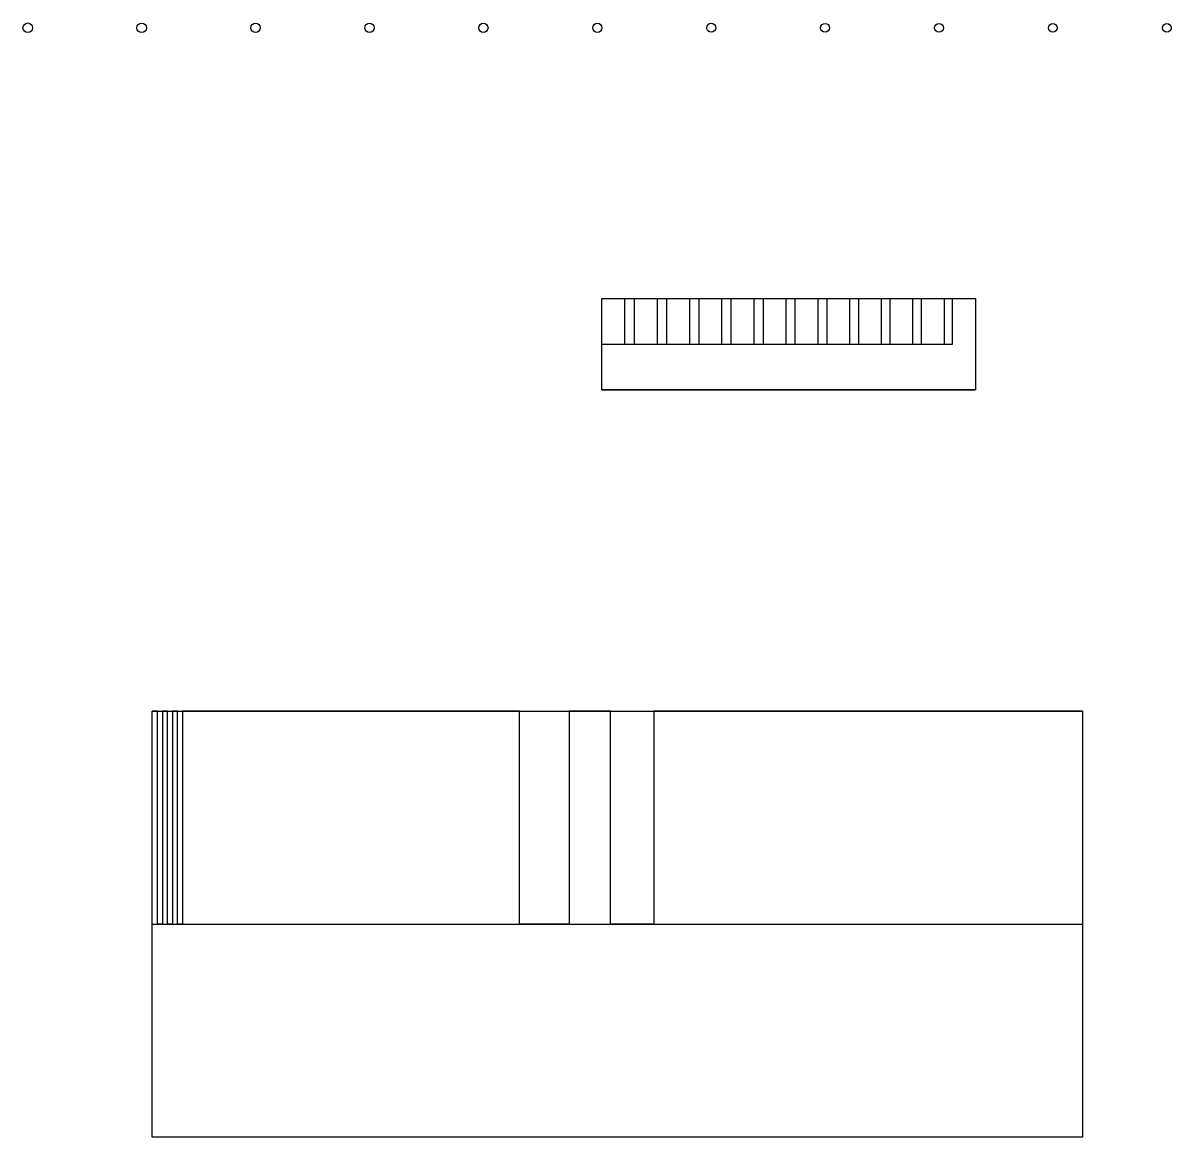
# Model space of a CAD drawing. Header units: millimetres. Extents: x -2 to 502, y -487 to 2.
import ezdxf

# ---------------------------------------------------------------- set-up
doc = ezdxf.new("R2010")
doc.units = ezdxf.units.MM
doc.layers.get('0').update_dxf_attribs({"linetype": 'CONTINUOUS'})

msp = doc.modelspace()

# ---------------------------------------------------------------- linework, layer by layer
for p, q in [((252, -118.86), (262, -118.86)), ((262, -118.86), (262, -138.86)), ((266.25, -118.86), (266.25, -138.86)), ((266.25, -118.86), (276.25, -118.86)), ((276.25, -118.86), (276.25, -138.86)), ((280.45, -118.86), (280.45, -138.86)), ((280.45, -118.86), (290.45, -118.86)), ((290.45, -118.86), (290.45, -138.86)), ((294.6, -118.86), (294.6, -138.86)), ((294.6, -118.86), (304.6, -118.86)), ((304.6, -118.86), (304.6, -138.86)), ((308.7, -118.86), (308.7, -138.86)), ((308.7, -118.86), (318.7, -118.86)), ((318.7, -118.86), (318.7, -138.86)), ((322.75, -118.86), (322.75, -138.86)), ((322.75, -118.86), (332.75, -118.86)), ((332.75, -118.86), (332.75, -138.86)), ((336.75, -118.86), (336.75, -138.86)), ((336.75, -118.86), (346.75, -118.86)), ((346.75, -118.86), (346.75, -138.86)), ((350.7, -118.86), (350.7, -138.86)), ((350.7, -118.86), (360.7, -118.86)), ((360.7, -118.86), (360.7, -138.86)), ((364.6, -118.86), (364.6, -138.86)), ((364.6, -118.86), (374.6, -118.86)), ((374.6, -118.86), (374.6, -138.86)), ((378.45, -118.86), (378.45, -138.86)), ((378.45, -118.86), (388.45, -118.86)), ((388.45, -118.86), (388.45, -138.86)), ((392.25, -118.86), (392.25, -138.86)), ((392.25, -118.86), (402.25, -118.86)), ((402.25, -118.86), (402.25, -138.86)), ((406, -138.86), (406, -118.86)), ((252, -138.86), (406, -138.86)), ((262, -138.86), (266.25, -138.86)), ((276.25, -138.86), (280.45, -138.86)), ((290.45, -138.86), (294.6, -138.86)), ((304.6, -138.86), (308.7, -138.86)), ((318.7, -138.86), (322.75, -138.86)), ((332.75, -138.86), (336.75, -138.86)), ((346.75, -138.86), (350.7, -138.86)), ((360.7, -138.86), (364.6, -138.86)), ((374.6, -138.86), (378.45, -138.86)), ((388.45, -138.86), (392.25, -138.86)), ((402.25, -138.86), (406, -138.86)), ((252, -158.86), (416, -158.86)), ((54.66, -486.9), (54.66, -300)), ((462.98, -300), (462.98, -486.9)), ((54.66, -393.45), (462.98, -393.45)), ((462.98, -486.9), (54.66, -486.9))]:
    msp.add_line(p, q)
for points in [[(252, -118.86), (406, -118.86), (416, -118.86), (416, -158.86), (252, -158.86)], [(54.66, -300), (462.98, -300), (274.76, -300), (274.76, -393.45), (255.86, -393.45), (255.86, -300), (237.71, -300), (237.71, -393.45), (215.79, -393.45), (215.79, -300), (67.86, -300), (67.86, -393.45), (65.71, -393.45), (65.71, -300), (63.56, -300), (63.56, -393.45), (61.36, -393.45), (61.36, -300), (59.16, -300), (59.16, -393.45), (56.91, -393.45), (56.91, -300)]]:
    msp.add_lwpolyline(points, close=True)
for centre, radius in [((0, 0), 2.12), ((50, 0), 2.1), ((100, 0), 2.08), ((150, 0), 2.05), ((200, 0), 2.03), ((250, 0), 2), ((300, 0), 1.98), ((350, 0), 1.95), ((400, 0), 1.93), ((450, 0), 1.9), ((500, 0), 1.88)]:
    msp.add_circle(centre, radius)

doc.saveas('drawing.dxf')
